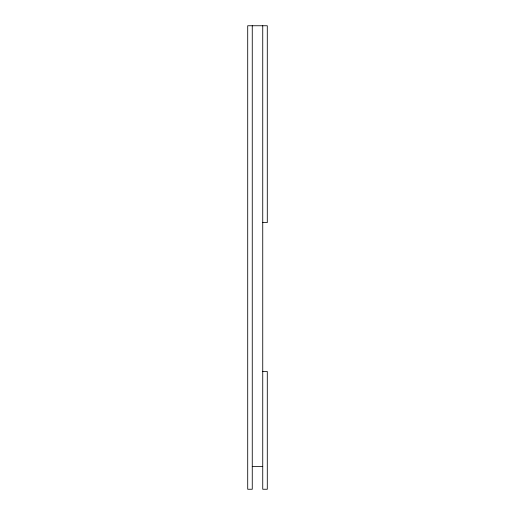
<?xml version="1.0" encoding="UTF-8"?>
<svg xmlns="http://www.w3.org/2000/svg" width="515" height="515" viewBox="0 0 515 515"><rect width="100%" height="100%" fill="white"/><g stroke="black" fill="none" stroke-linecap="round" stroke-linejoin="round"><path stroke-width="0.77" d="M262.74 222.589L267.291 222.589L267.291 25.75L247.709 25.75L247.709 489.25L252.26 489.25L252.26 25.75M262.74 371.502L267.291 371.502L267.291 489.25L262.74 489.25L262.74 25.75M252.26 466.474L262.74 466.474"/></g></svg>
